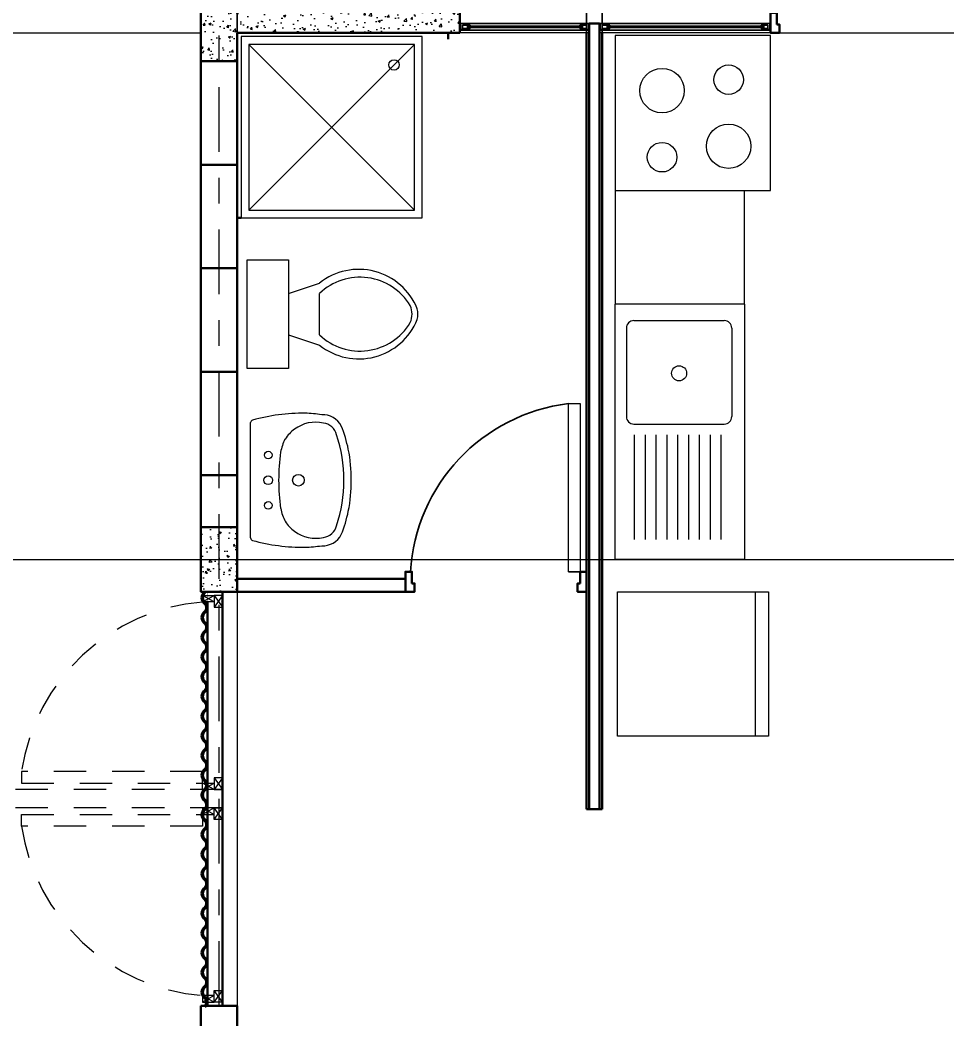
# Model space of a CAD drawing. Header units: metres. Extents: x -89 to 15, y -108 to -10.
# Drawn here: x -22.114 to -18.532, y -85.052 to -81.192 of the extents above; entities that cross this region are included whole.
import ezdxf

# ---------------------------------------------------------------- set-up
doc = ezdxf.new("R2010")
doc.units = ezdxf.units.M
doc.header["$LTSCALE"] = 5
doc.header["$MEASUREMENT"] = 0
doc.linetypes.add('CENTER', pattern=[2, 1.25, -0.25, 0.25, -0.25])
doc.linetypes.add('HIDDEN', pattern=[0.375, 0.25, -0.125])
doc.layers.get('0').update_dxf_attribs({"color": 30})
for name, color, linetype, lineweight in [('A-ANNO-DIMS', 3, 'Continuous', 18), ('A-ANNO-SYMB', 3, 'Continuous', 18), ('A-DOOR-FULL', 4, 'Continuous', 25), ('A-FLOR-OVHD', 3, 'HIDDEN', 18), ('A-FLOR-PATT', 8, 'Continuous', 18), ('A-FURN', 8, 'Continuous', 18), ('A-GLAZ-FULL', 4, 'Continuous', 25), ('A-WALL-FULL', 7, 'Continuous', 35)]:
    doc.layers.add(name, color=color, linetype=linetype, lineweight=lineweight)
doc.styles.add('E-ROMANS', font='romans.shx', dxfattribs={"width": 0.8})
doc.dimstyles.new('E-0050_TICK_12', dxfattribs={"dimscale": 0.001, "dimtxt": 60, "dimasz": 60, "dimexe": 30, "dimexo": 20, "dimgap": 30, "dimtad": 0, "dimzin": 0, "dimdsep": 46, "dimtxsty": 'E-ROMANS', "dimblk": 'OBLIQUE', "dimcen": 30, "dimclrd": 256, "dimclre": 256, "dimclrt": 256, "dimadec": 0, "dimazin": 0, "dimtfac": 1, "dimtmove": 1, "dimatfit": 3, "dimldrblk": 'OPEN90', "dimfxl": 1, "dimtfill": 1, "dimtolj": 1, "dimtzin": 0, "dimlwd": -1, "dimarcsym": 0})

# ---------------------------------------------------------------- blocks, each defined once
blk = doc.blocks.new('_Oblique')
at = {"color": 0, "linetype": 'ByBlock', "lineweight": -2}
blk.add_line((-0.5, -0.5), (0.5, 0.5), dxfattribs=at)
blk = doc.blocks.new('*D87')
at = {"layer": 'A-ANNO-DIMS', "lineweight": -2, "transparency": 16777216}
for p, q in [((-24.2746, -81.6309), (-24.2746, -77.6055)), ((-21.4146, -81.6309), (-21.4146, -77.6055))]:
    blk.add_line(p, q, dxfattribs=at)
at = {"layer": 'A-ANNO-DIMS', "transparency": 16777216}
for p, q in [((-24.2746, -77.6355), (-22.9477, -77.6355)), ((-21.4146, -77.6355), (-22.7414, -77.6355))]:
    blk.add_line(p, q, dxfattribs=at)
at = {"layer": 'A-ANNO-DIMS', "transparency": 16777216, "xscale": 0.06, "yscale": 0.06, "zscale": 0.06, "rotation": 180}
blk.add_blockref('_Oblique', (-24.2746, -77.6355), dxfattribs=at)
at = {"layer": 'A-ANNO-DIMS', "transparency": 16777216, "xscale": 0.06, "yscale": 0.06, "zscale": 0.06}
blk.add_blockref('_Oblique', (-21.4146, -77.6355), dxfattribs=at)
at = {"layer": 'A-ANNO-DIMS', "transparency": 16777216, "insert": (-22.8446, -77.6355), "char_height": 0.06, "attachment_point": 5, "style": 'E-ROMANS', "bg_fill": 3, "box_fill_scale": 1.25, "bg_fill_color": 256, "bg_fill_true_color": 13158600, "bg_fill_transparency": 0}
blk.add_mtext('\\A1;2.86', dxfattribs=at)
blk = doc.blocks.new('_Open90')
at = {"color": 0, "linetype": 'ByBlock', "lineweight": -2}
for p, q in [((0, 0), (-1, 0)), ((-0.5, 0.5), (0, 0)), ((0, 0), (-0.5, -0.5))]:
    blk.add_line(p, q, dxfattribs=at)
blk = doc.blocks.new('*D88')
at = {"layer": 'A-ANNO-DIMS', "transparency": 16777216}
for p, q in [((-21.3446, -77.6355), (-21.3131, -77.5305)), ((-21.3131, -77.5305), (-21.2531, -77.5305)), ((-21.4146, -77.6355), (-21.2746, -77.6355))]:
    blk.add_line(p, q, dxfattribs=at)
at = {"layer": 'A-ANNO-DIMS', "lineweight": -2, "transparency": 16777216}
for p, q in [((-21.4146, -81.7309), (-21.4146, -77.6055)), ((-21.2746, -81.7309), (-21.2746, -77.6055))]:
    blk.add_line(p, q, dxfattribs=at)
at = {"layer": 'A-ANNO-DIMS', "transparency": 16777216, "xscale": 0.06, "yscale": 0.06, "zscale": 0.06, "rotation": 180}
blk.add_blockref('_Oblique', (-21.4146, -77.6355), dxfattribs=at)
at = {"layer": 'A-ANNO-DIMS', "transparency": 16777216, "xscale": 0.06, "yscale": 0.06, "zscale": 0.06}
blk.add_blockref('_Oblique', (-21.2746, -77.6355), dxfattribs=at)
at = {"layer": 'A-ANNO-DIMS', "transparency": 16777216, "insert": (-21.1488, -77.5305), "char_height": 0.06, "attachment_point": 5, "style": 'E-ROMANS', "bg_fill": 3, "box_fill_scale": 1.25, "bg_fill_color": 256, "bg_fill_true_color": 13158600, "bg_fill_transparency": 0}
blk.add_mtext('\\A1;0.14', dxfattribs=at)
blk = doc.blocks.new('*D89')
at = {"layer": 'A-ANNO-DIMS', "lineweight": -2, "transparency": 16777216}
for p, q in [((-21.2746, -81.7309), (-21.2746, -77.6055)), ((-19.9246, -81.7309), (-19.9246, -77.6055))]:
    blk.add_line(p, q, dxfattribs=at)
at = {"layer": 'A-ANNO-DIMS', "transparency": 16777216}
for p, q in [((-21.2746, -77.6355), (-20.6993, -77.6355)), ((-19.9246, -77.6355), (-20.4999, -77.6355))]:
    blk.add_line(p, q, dxfattribs=at)
at = {"layer": 'A-ANNO-DIMS', "transparency": 16777216, "xscale": 0.06, "yscale": 0.06, "zscale": 0.06, "rotation": 180}
blk.add_blockref('_Oblique', (-21.2746, -77.6355), dxfattribs=at)
at = {"layer": 'A-ANNO-DIMS', "transparency": 16777216, "xscale": 0.06, "yscale": 0.06, "zscale": 0.06}
blk.add_blockref('_Oblique', (-19.9246, -77.6355), dxfattribs=at)
at = {"layer": 'A-ANNO-DIMS', "transparency": 16777216, "insert": (-20.5996, -77.6355), "char_height": 0.06, "attachment_point": 5, "style": 'E-ROMANS', "bg_fill": 3, "box_fill_scale": 1.25, "bg_fill_color": 256, "bg_fill_true_color": 13158600, "bg_fill_transparency": 0}
blk.add_mtext('\\A1;1.35', dxfattribs=at)
blk = doc.blocks.new('*D90')
at = {"layer": 'A-ANNO-DIMS', "transparency": 16777216}
for p, q in [((-19.8946, -77.6355), (-19.8631, -77.5305)), ((-19.8631, -77.5305), (-19.8031, -77.5305)), ((-19.9246, -77.6355), (-19.8646, -77.6355))]:
    blk.add_line(p, q, dxfattribs=at)
at = {"layer": 'A-ANNO-DIMS', "lineweight": -2, "transparency": 16777216}
for p, q in [((-19.9246, -81.3061), (-19.9246, -77.6055)), ((-19.8646, -81.3061), (-19.8646, -77.6055))]:
    blk.add_line(p, q, dxfattribs=at)
at = {"layer": 'A-ANNO-DIMS', "transparency": 16777216, "xscale": 0.06, "yscale": 0.06, "zscale": 0.06, "rotation": 180}
blk.add_blockref('_Oblique', (-19.9246, -77.6355), dxfattribs=at)
at = {"layer": 'A-ANNO-DIMS', "transparency": 16777216, "xscale": 0.06, "yscale": 0.06, "zscale": 0.06}
blk.add_blockref('_Oblique', (-19.8646, -77.6355), dxfattribs=at)
at = {"layer": 'A-ANNO-DIMS', "transparency": 16777216, "insert": (-19.6999, -77.5305), "char_height": 0.06, "attachment_point": 5, "style": 'E-ROMANS', "bg_fill": 3, "box_fill_scale": 1.25, "bg_fill_color": 256, "bg_fill_true_color": 13158600, "bg_fill_transparency": 0}
blk.add_mtext('\\A1;0.06', dxfattribs=at)
blk = doc.blocks.new('*D91')
at = {"layer": 'A-ANNO-DIMS', "lineweight": -2, "transparency": 16777216}
for p, q in [((-19.8646, -82.0491), (-19.8646, -77.6055)), ((-18.4146, -82.0491), (-18.4146, -77.6055))]:
    blk.add_line(p, q, dxfattribs=at)
at = {"layer": 'A-ANNO-DIMS', "transparency": 16777216}
for p, q in [((-19.8646, -77.6355), (-19.2393, -77.6355)), ((-18.4146, -77.6355), (-19.0399, -77.6355))]:
    blk.add_line(p, q, dxfattribs=at)
at = {"layer": 'A-ANNO-DIMS', "transparency": 16777216, "xscale": 0.06, "yscale": 0.06, "zscale": 0.06, "rotation": 180}
blk.add_blockref('_Oblique', (-19.8646, -77.6355), dxfattribs=at)
at = {"layer": 'A-ANNO-DIMS', "transparency": 16777216, "xscale": 0.06, "yscale": 0.06, "zscale": 0.06}
blk.add_blockref('_Oblique', (-18.4146, -77.6355), dxfattribs=at)
at = {"layer": 'A-ANNO-DIMS', "transparency": 16777216, "insert": (-19.1396, -77.6355), "char_height": 0.06, "attachment_point": 5, "style": 'E-ROMANS', "bg_fill": 3, "box_fill_scale": 1.25, "bg_fill_color": 256, "bg_fill_true_color": 13158600, "bg_fill_transparency": 0}
blk.add_mtext('\\A1;1.45', dxfattribs=at)

msp = doc.modelspace()

# ---------------------------------------------------------------- hatches: boundary and pattern name
at = {"layer": 'A-FLOR-PATT'}
h = msp.add_hatch(dxfattribs=at)
h.set_pattern_fill('AR-CONC', color=256, scale=0.0005, style=0)
h.set_pattern_definition([(50, (0, 0), (0.091092334, -0.00796954), [0.009525, -0.104775]), (355, (0, 0), (-0.01762141, 0.09552832), [0.00762, -0.08382]), (100.451, (0.00759, -0.00066), (0.07347125, 0.08755834), [0.008095, -0.089045]), (46.1842, (0, 0.0254), (0.13553952, -0.02102116), [0.0142875, -0.1571625]), (96.6356, (0.0113, 0.02365), (0.11870212, 0.12371278), [0.0121425, -0.1335675]), (351.184, (0, 0.0254), (0.1187023, 0.12371256), [0.01143, -0.12573]), (21, (0.0127, 0.01905), (0.07580744, -0.05113276), [0.009525, -0.104775]), (326, (0.0127, 0.01905), (0.03090101, 0.09209398), [0.00762, -0.08382]), (71.4514, (0.01902, 0.01479), (0.10670825, 0.04096143), [0.008095, -0.089045]), (37.5, (0, 0), (0.001544302, 0.04227752), [0, -0.082804, 0, -0.08509, 0, -0.0841375]), (7.5, (0, 0), (0.033409831, 0.050090287), [0, -0.048514, 0, -0.080899, 0, -0.0320675]), (327.5, (-0.02832, 0), (0.067795298, -0.002864372), [0, -0.03175, 0, -0.09906, 0, -0.131445]), (317.5, (-0.04102, 0), (0.07406459, 0.012713246), [0, -0.041275, 0, -0.065786, 0, -0.093345])])
h.paths.add_polyline_path([(-20.4146, -81.2409), (-20.4146, -81.1009), (-21.4146, -81.1009), (-21.4146, -81.2409), (-21.4146, -81.3509), (-21.2746, -81.3509), (-21.2746, -81.2409)])
for points in [[(-20.4121, -81.2284), (-20.3979, -81.2284), (-20.3979, -81.2309), (-20.4146, -81.2309), (-20.4146, -81.2047), (-20.4121, -81.2047)], [(-19.9171, -81.2284), (-19.9312, -81.2284), (-19.9312, -81.2309), (-19.9146, -81.2309), (-19.9146, -81.2047), (-19.9171, -81.2047)], [(-19.8721, -81.2284), (-19.8579, -81.2284), (-19.8579, -81.2309), (-19.8746, -81.2309), (-19.8746, -81.2047), (-19.8721, -81.2047)], [(-19.2171, -81.2284), (-19.2312, -81.2284), (-19.2312, -81.2309), (-19.2146, -81.2309), (-19.2146, -81.2047), (-19.2171, -81.2047)]]:
    msp.add_hatch(color=256, dxfattribs=at).paths.add_polyline_path(points)
h = msp.add_hatch(dxfattribs=at)
h.set_pattern_fill('AR-CONC', color=256, scale=0.0005, style=0)
h.set_pattern_definition([(130, (-48.67916, -3e-11), (-0.091092334, -0.00796954), [0.009525, -0.104775]), (185, (-48.67916, -3e-11), (0.01762141, 0.09552832), [0.00762, -0.08382]), (79.549, (-48.68675, -0.00066), (-0.07347125, 0.08755834), [0.008095, -0.089045]), (133.8158, (-48.67916, 0.0254), (-0.13553952, -0.02102116), [0.0142875, -0.1571625]), (83.3644, (-48.69045, 0.02365), (-0.11870212, 0.12371278), [0.0121425, -0.1335675]), (188.816, (-48.67916, 0.0254), (-0.1187023, 0.12371256), [0.01143, -0.12573]), (159, (-48.69186, 0.01905), (-0.07580744, -0.05113276), [0.009525, -0.104775]), (214, (-48.69186, 0.01905), (-0.03090101, 0.09209398), [0.00762, -0.08382]), (108.5486, (-48.69818, 0.01479), (-0.106708245, 0.04096143), [0.008095, -0.089045]), (142.5, (-48.67916, -3e-11), (-0.001544302, 0.04227752), [0, -0.082804, 0, -0.08509, 0, -0.0841375]), (172.5, (-48.67916, -3e-11), (-0.033409831, 0.050090287), [0, -0.048514, 0, -0.080899, 0, -0.0320675]), (212.5, (-48.65084, -3e-11), (-0.067795298, -0.002864372), [0, -0.03175, 0, -0.09906, 0, -0.131445]), (222.5, (-48.63814, -3e-11), (-0.07406459, 0.012713246), [0, -0.041275, 0, -0.065786, 0, -0.093345])])
h.paths.add_polyline_path([(-21.2746, -83.4009), (-21.4146, -83.4009), (-21.4146, -83.1509), (-21.2746, -83.1509)])

# ---------------------------------------------------------------- linework, layer by layer
at = {"layer": 'A-ANNO-SYMB', "linetype": 'CENTER', "ltscale": 0.04}
msp.add_line((-21.3446, -92.1509), (-21.3446, -77.1009), dxfattribs=at)
at = {"layer": 'A-ANNO-SYMB', "ltscale": 0.04}
msp.add_lwpolyline([(-35.5715, -83.2759), (-14.2746, -83.2759)], dxfattribs=at)
at = {"layer": 'A-DOOR-FULL'}
msp.add_line((-19.9946, -83.3239), (-19.9496, -83.3239), dxfattribs=at)
msp.add_arc((-19.9105, -83.3651), 0.6963, 96.9328, 176.6102, dxfattribs=at)
at = {"layer": 'A-FLOR-OVHD', "ltscale": 0.1}
for p, q in [((-21.3631, -83.4405), (-21.4081, -83.4155)), ((-21.4081, -83.4405), (-21.3631, -83.4155)), ((-21.3311, -83.4155), (-21.3631, -83.4605)), ((-21.3631, -83.4155), (-21.3311, -83.4605)), ((-21.3631, -84.1655), (-21.4081, -84.1405)), ((-21.4081, -84.1655), (-21.3631, -84.1405)), ((-21.3311, -84.1205), (-21.3631, -84.1655)), ((-21.3631, -84.1205), (-21.3311, -84.1655)), ((-21.3311, -84.1655), (-24.2746, -84.1655)), ((-21.3311, -84.2363), (-24.2746, -84.2363)), ((-21.3631, -84.2363), (-21.4081, -84.2613)), ((-21.4081, -84.2363), (-21.3631, -84.2613)), ((-21.3311, -84.2813), (-21.3631, -84.2363)), ((-21.3631, -84.2813), (-21.3311, -84.2363)), ((-21.4081, -84.9613), (-21.3631, -84.9863)), ((-21.3631, -84.9613), (-21.4081, -84.9863)), ((-21.3631, -84.9863), (-21.3311, -84.9413)), ((-21.3311, -84.9863), (-21.3631, -84.9413))]:
    msp.add_line(p, q, dxfattribs=at)
for points in [[(-21.4081, -83.4405), (-21.4081, -83.4155), (-21.3631, -83.4155), (-21.3631, -83.4405)], [(-21.3631, -83.4155), (-21.3631, -83.4605), (-21.3311, -83.4605), (-21.3311, -83.4155)], [(-22.1081, -84.1405), (-21.4081, -84.1405), (-21.4081, -84.0955), (-22.1081, -84.0955)], [(-21.4081, -84.1655), (-21.4081, -84.1405), (-21.3631, -84.1405), (-21.3631, -84.1655)], [(-21.3631, -84.1205), (-21.3631, -84.1655), (-21.3311, -84.1655), (-21.3311, -84.1205)], [(-22.1081, -84.2613), (-21.4081, -84.2613), (-21.4081, -84.3063), (-22.1081, -84.3063)], [(-21.4081, -84.2363), (-21.4081, -84.2613), (-21.3631, -84.2613), (-21.3631, -84.2363)], [(-21.3631, -84.2813), (-21.3631, -84.2363), (-21.3311, -84.2363), (-21.3311, -84.2813)], [(-21.4081, -84.9613), (-21.4081, -84.9863), (-21.3631, -84.9863), (-21.3631, -84.9613)], [(-21.3631, -84.9863), (-21.3631, -84.9413), (-21.3311, -84.9413), (-21.3311, -84.9863)]]:
    msp.add_lwpolyline(points, close=True, dxfattribs=at)
for centre, start, end in [((-21.3451, -84.2094), 94.6827, 171.5131), ((-21.3451, -84.1925), 188.4869, 265.3173)]:
    msp.add_arc(centre, 0.7714, start, end, dxfattribs=at)
at = {"layer": 'A-FURN', "ltscale": 0.8}
for p, q in [((-24.2746, -81.2409), (-21.4146, -81.2409)), ((-19.8146, -81.8509), (-19.8146, -82.2892)), ((-19.3146, -82.2892), (-19.3146, -81.8509)), ((-21.2746, -83.4009), (-21.2746, -85.0129)), ((-19.2724, -83.9587), (-19.2724, -83.4009))]:
    msp.add_line(p, q, dxfattribs=at)
at = {"layer": 'A-FURN'}
for p, q in [((-19.9146, -81.2409), (-20.4146, -81.2409)), ((-19.2146, -81.2409), (-19.8746, -81.2409)), ((-21.0765, -82.2482), (-20.9565, -82.2082)), ((-20.9565, -82.4082), (-20.9565, -82.2482)), ((-19.3146, -82.2892), (-19.8146, -82.2892)), ((-19.8146, -83.2759), (-19.8146, -82.2892)), ((-21.0765, -82.4082), (-20.9565, -82.4482)), ((-19.9946, -83.3239), (-19.9946, -82.6739)), ((-19.9946, -82.6739), (-19.9496, -82.6739)), ((-19.9496, -82.6739), (-19.9496, -83.3239)), ((-21.2228, -83.1928), (-21.2228, -82.7473)), ((-19.7419, -82.7532), (-19.3928, -82.7532)), ((-19.7407, -82.7951), (-19.7407, -83.1986)), ((-19.6988, -82.7951), (-19.6988, -83.1986)), ((-19.6988, -82.7951), (-19.6988, -83.1209)), ((-19.6569, -82.7951), (-19.6569, -83.1986)), ((-19.615, -82.7951), (-19.615, -83.1986)), ((-19.5731, -82.7951), (-19.5731, -83.1986)), ((-19.5312, -82.7951), (-19.5312, -83.1986)), ((-19.4893, -82.7951), (-19.4893, -83.1986)), ((-19.4475, -82.7951), (-19.4475, -83.1986)), ((-19.4056, -82.7951), (-19.4056, -83.1986)), ((-19.3146, -83.2759), (-19.8146, -83.2759)), ((-19.9496, -83.3239), (-19.9946, -83.3239))]:
    msp.add_line(p, q, dxfattribs=at)
at = {"layer": 'A-FURN', "ltscale": 1.5}
msp.add_line((-19.2146, -81.2409), (-18.4146, -81.2409), dxfattribs=at)
at = {"layer": 'A-FURN', "ltscale": 0.8}
for points in [[(-19.8146, -81.2509), (-19.8146, -81.8509), (-19.2146, -81.8509), (-19.2146, -81.2509)], [(-19.2216, -83.9587), (-19.8049, -83.9587), (-19.8049, -83.4009), (-19.2216, -83.4009)]]:
    msp.add_lwpolyline(points, close=True, dxfattribs=at)
at = {"layer": 'A-FURN'}
msp.add_lwpolyline([(-21.0765, -82.5382), (-21.2365, -82.5382), (-21.2365, -82.1182), (-21.0765, -82.1182)], close=True, dxfattribs=at)
for points in [[(-19.3146, -82.2892), (-19.3146, -83.2759)], [(-19.7419, -82.3532), (-19.3928, -82.3532)], [(-19.7709, -82.3823), (-19.7709, -82.7241)], [(-19.3637, -82.3823), (-19.3637, -82.7241)]]:
    msp.add_lwpolyline(points, dxfattribs=at)
at = {"layer": 'A-FURN', "ltscale": 0.8}
for centre, radius in [((-19.376, -81.4223), 0.0571), ((-19.6332, -81.4646), 0.0857), ((-19.376, -81.6795), 0.0857), ((-19.6332, -81.7218), 0.0571)]:
    msp.add_circle(centre, radius, dxfattribs=at)
at = {"layer": 'A-FURN'}
for centre, radius in [((-19.5673, -82.5568), 0.0291), ((-21.1547, -82.8729), 0.0146), ((-21.1547, -82.97), 0.017), ((-21.0381, -82.97), 0.0224), ((-21.1547, -83.0672), 0.0146)]:
    msp.add_circle(centre, radius, dxfattribs=at)
for centre, radius, start, end in [((-20.8049, -82.3986), 0.2434, 22.0286, 128.5309), ((-20.8001, -82.4122), 0.2266, 31.0532, 133.6323), ((-20.679, -82.3282), 0.08, 335.7318, 24.2682), ((-20.6565, -82.3282), 0.08, 344.8605, 15.1395), ((-20.8049, -82.2578), 0.2434, 231.4693, 337.9716), ((-20.8001, -82.2442), 0.2266, 226.3679, 328.947), ((-19.7419, -82.3823), 0.0291, 90, 180), ((-19.3928, -82.3823), 0.0291, 0, 90), ((-21.0179, -83.451), 0.7401, 89.5748, 105.4897), ((-21.0593, -83.5876), 0.8779, 82.7331, 86.9388), ((-20.9445, -82.7978), 0.0812, 27.5227, 92.6303), ((-19.7419, -82.7241), 0.0291, 180, 270), ((-19.3928, -82.7241), 0.0291, 270, 0), ((-21.2135, -82.7468), 0.00927, 102.9631, 183.152), ((-20.9712, -82.8846), 0.1388, 77.6813, 126.3097), ((-20.9491, -82.8082), 0.0597, 13.3028, 82.7766), ((-21.2834, -82.9328), 0.4456, 10.6399, 22.7746), ((-20.9736, -82.8817), 0.1351, 126.1981, 148.5335), ((-21.3903, -82.9668), 0.5282, 359.6482, 19.0425), ((-20.897, -82.9015), 0.2136, 155.0007, 169.1107), ((-20.2982, -82.9741), 0.8164, 172.0424, 179.7124), ((-21.3701, -82.9608), 0.5361, 359.0144, 11.8726), ((-20.2982, -82.9659), 0.8164, 180.2876, 187.9576), ((-21.3903, -82.9733), 0.5282, 340.9575, 0.3518), ((-21.3701, -82.9793), 0.5361, 348.1274, 0.9856), ((-20.9508, -83.0514), 0.1583, 190.0043, 209.2699), ((-21.2834, -83.0073), 0.4456, 337.2254, 349.3601), ((-20.9736, -83.0583), 0.1351, 211.4665, 233.8019), ((-20.9491, -83.1319), 0.0597, 277.2234, 346.6972), ((-21.2135, -83.1933), 0.00927, 176.848, 257.0369), ((-20.9712, -83.0555), 0.1388, 233.6903, 282.3187), ((-20.9445, -83.1423), 0.0812, 267.3697, 332.4773), ((-21.0179, -82.4891), 0.7401, 254.5103, 270.4252), ((-21.0593, -82.3525), 0.8779, 273.0612, 277.2669)]:
    msp.add_arc(centre, radius, start, end, dxfattribs=at)
at = {"layer": 'A-GLAZ-FULL'}
for p, q in [((-19.2146, -81.2409), (-19.2146, -81.1009)), ((-20.4146, -81.2047), (-20.3979, -81.2047)), ((-20.4121, -81.2047), (-20.4121, -81.2284)), ((-20.4041, -81.2111), (-20.375, -81.2111)), ((-20.4041, -81.2244), (-20.4041, -81.2111)), ((-20.3979, -81.2047), (-19.9312, -81.2047)), ((-19.9404, -81.2153), (-20.385, -81.2153)), ((-20.385, -81.2153), (-20.385, -81.2203)), ((-19.9404, -81.2203), (-20.385, -81.2203)), ((-20.375, -81.2153), (-20.375, -81.2111)), ((-20.375, -81.2244), (-20.375, -81.2203)), ((-19.925, -81.2111), (-19.9504, -81.2111)), ((-19.9504, -81.2153), (-19.9504, -81.2111)), ((-19.9504, -81.2244), (-19.9504, -81.2203)), ((-19.9404, -81.2203), (-19.9404, -81.2153)), ((-19.9146, -81.2047), (-19.9312, -81.2047)), ((-19.925, -81.2244), (-19.925, -81.2111)), ((-19.9171, -81.2047), (-19.9171, -81.2284)), ((-19.9171, -81.2284), (-19.9171, -81.2047)), ((-19.8746, -81.2047), (-19.8579, -81.2047)), ((-19.8721, -81.2047), (-19.8721, -81.2284)), ((-19.8641, -81.2244), (-19.8641, -81.2111)), ((-19.8641, -81.2111), (-19.835, -81.2111)), ((-19.8579, -81.2047), (-19.2312, -81.2047)), ((-19.2404, -81.2153), (-19.845, -81.2153)), ((-19.845, -81.2153), (-19.845, -81.2203)), ((-19.2404, -81.2203), (-19.845, -81.2203)), ((-19.835, -81.2153), (-19.835, -81.2111)), ((-19.835, -81.2244), (-19.835, -81.2203)), ((-19.225, -81.2111), (-19.2504, -81.2111)), ((-19.2504, -81.2153), (-19.2504, -81.2111)), ((-19.2504, -81.2244), (-19.2504, -81.2203)), ((-19.2404, -81.2203), (-19.2404, -81.2153)), ((-19.2146, -81.2047), (-19.2312, -81.2047)), ((-19.225, -81.2244), (-19.225, -81.2111)), ((-19.2171, -81.2047), (-19.2171, -81.2284)), ((-19.2171, -81.2284), (-19.2171, -81.2047)), ((-20.4146, -81.2309), (-20.3979, -81.2309)), ((-20.3979, -81.2284), (-20.4121, -81.2284)), ((-20.4041, -81.2244), (-20.375, -81.2244)), ((-20.3979, -81.2284), (-20.3979, -81.2309)), ((-19.9312, -81.2309), (-20.3979, -81.2309)), ((-19.925, -81.2244), (-19.9504, -81.2244)), ((-19.9312, -81.2284), (-19.9171, -81.2284)), ((-19.9312, -81.2284), (-19.9312, -81.2309)), ((-19.9312, -81.2284), (-19.9171, -81.2284)), ((-19.9312, -81.2309), (-19.9312, -81.2284)), ((-19.9146, -81.2309), (-19.9312, -81.2309)), ((-19.8746, -81.2309), (-19.8579, -81.2309)), ((-19.8579, -81.2284), (-19.8721, -81.2284)), ((-19.8641, -81.2244), (-19.835, -81.2244)), ((-19.8579, -81.2284), (-19.8579, -81.2309)), ((-19.2312, -81.2309), (-19.8579, -81.2309)), ((-19.225, -81.2244), (-19.2504, -81.2244)), ((-19.2312, -81.2284), (-19.2171, -81.2284)), ((-19.2312, -81.2284), (-19.2312, -81.2309)), ((-19.2312, -81.2284), (-19.2171, -81.2284)), ((-19.2312, -81.2309), (-19.2312, -81.2284)), ((-19.2146, -81.2309), (-19.2312, -81.2309))]:
    msp.add_line(p, q, dxfattribs=at)
at = {"layer": 'A-WALL-FULL'}
for p, q in [((-19.9146, -81.2047), (-19.8746, -81.2047)), ((-19.9146, -84.2409), (-19.9146, -81.2047)), ((-19.8746, -84.2409), (-19.8746, -81.2047)), ((-20.4596, -81.2659), (-20.4596, -81.2409)), ((-19.9246, -84.2409), (-19.9246, -81.2409)), ((-19.9246, -83.4009), (-19.9246, -81.2509)), ((-19.8646, -84.2409), (-19.8646, -81.2409)), ((-21.2596, -81.9559), (-21.2746, -81.9559)), ((-21.4146, -82.1509), (-21.2746, -82.1509)), ((-21.4146, -82.5509), (-21.4146, -82.1509)), ((-21.2746, -82.1509), (-21.4146, -82.1509)), ((-21.2746, -82.1509), (-21.2746, -82.5509)), ((-21.4146, -82.5509), (-21.2746, -82.5509)), ((-21.4146, -82.9509), (-21.4146, -82.5509)), ((-21.2746, -82.5509), (-21.4146, -82.5509)), ((-21.2746, -82.5509), (-21.2746, -82.9509)), ((-21.4146, -82.9509), (-21.2746, -82.9509)), ((-21.4146, -83.1509), (-21.4146, -82.9509)), ((-21.2746, -82.9509), (-21.4146, -82.9509)), ((-21.2746, -82.9509), (-21.2746, -83.1509)), ((-21.2746, -83.1509), (-21.4146, -83.1509)), ((-20.6246, -83.3509), (-21.2746, -83.3509)), ((-21.3981, -83.4052), (-21.4013, -83.4013)), ((-21.3311, -83.4009), (-21.3311, -85.0009)), ((-20.6246, -83.4009), (-21.2746, -83.4009)), ((-21.3891, -85.0009), (-21.3891, -83.4389)), ((-21.3981, -83.9388), (-21.4013, -83.9349)), ((-19.8646, -84.2409), (-19.9246, -84.2409)), ((-21.3981, -84.5101), (-21.4013, -84.514)), ((-21.4146, -85.0009), (-21.2746, -85.0009)), ((-21.4146, -85.2009), (-21.4146, -85.0009)), ((-21.2746, -85.0009), (-21.2746, -85.2009))]:
    msp.add_line(p, q, dxfattribs=at)
for points in [[(-21.4146, -81.2409), (-21.4146, -81.1009), (-20.4146, -81.1009), (-20.4146, -81.2409), (-21.2746, -81.2409), (-21.2746, -81.3509), (-21.4146, -81.3509)], [(-21.2746, -83.1509), (-21.4146, -83.1509), (-21.4146, -83.4009), (-21.2746, -83.4009)]]:
    msp.add_lwpolyline(points, close=True, dxfattribs=at)
for points in [[(-20.6246, -83.3689), (-20.6246, -83.3689), (-20.6246, -83.3239), (-20.5996, -83.3239), (-20.5996, -83.3689)], [(-19.9246, -83.3689), (-19.9246, -83.3689), (-19.9246, -83.3239), (-19.9496, -83.3239), (-19.9496, -83.3689)], [(-20.5996, -83.3689), (-20.5896, -83.3689), (-20.5896, -83.4009), (-20.6246, -83.4009), (-20.6246, -83.3689)], [(-19.9496, -83.3689), (-19.9596, -83.3689), (-19.9596, -83.4009), (-19.9246, -83.4009), (-19.9246, -83.3689)]]:
    msp.add_lwpolyline(points, dxfattribs=at)
at = {"layer": 'A-WALL-FULL', "const_width": 0.001}
for points in [[(-21.3371, -83.4395), (-21.3311, -83.4395), (-21.3311, -83.4015), (-21.3371, -83.4015), (-21.339, -83.4034), (-21.3701, -83.4034), (-21.3812, -83.4034), (-21.3831, -83.4015), (-21.3891, -83.4015), (-21.3891, -83.4395), (-21.3831, -83.4395)], [(-21.3371, -84.9629), (-21.3311, -84.9629), (-21.3311, -85.0009), (-21.3371, -85.0009), (-21.339, -84.9989), (-21.3701, -84.9989), (-21.3812, -84.9989), (-21.3831, -85.0009), (-21.3891, -85.0009), (-21.3891, -84.9629), (-21.3831, -84.9629)]]:
    msp.add_lwpolyline(points, dxfattribs=at)
at = {"layer": 'A-WALL-FULL'}
for centre, radius, start, end in [((-21.3824, -83.4242), 0.0297, 129.4241, 230.5759), ((-21.3824, -83.4242), 0.0247, 129.4241, 230.5759), ((-21.4138, -83.4623), 0.0197, 309.4241, 50.5759), ((-21.4138, -83.4623), 0.0247, 309.4241, 50.5759), ((-21.3824, -83.5004), 0.0297, 129.4241, 230.5759), ((-21.3824, -83.5004), 0.0247, 129.4241, 230.5759), ((-21.4138, -83.5385), 0.0197, 309.4241, 50.5759), ((-21.4138, -83.5385), 0.0247, 309.4241, 50.5759), ((-21.3824, -83.5766), 0.0297, 129.4241, 230.5759), ((-21.3824, -83.5766), 0.0247, 129.4241, 230.5759), ((-21.4138, -83.6147), 0.0197, 309.4241, 50.5759), ((-21.4138, -83.6147), 0.0247, 309.4241, 50.5759), ((-21.3824, -83.6528), 0.0297, 129.4241, 230.5759), ((-21.3824, -83.6528), 0.0247, 129.4241, 230.5759), ((-21.4138, -83.6909), 0.0197, 309.4241, 50.5759), ((-21.4138, -83.6909), 0.0247, 309.4241, 50.5759), ((-21.3824, -83.729), 0.0297, 129.4241, 230.5759), ((-21.3824, -83.729), 0.0247, 129.4241, 230.5759), ((-21.4138, -83.7671), 0.0197, 309.4241, 50.5759), ((-21.4138, -83.7671), 0.0247, 309.4241, 50.5759), ((-21.3824, -83.8052), 0.0297, 129.4241, 230.5759), ((-21.3824, -83.8052), 0.0247, 129.4241, 230.5759), ((-21.4138, -83.8433), 0.0197, 309.4241, 50.5759), ((-21.4138, -83.8433), 0.0247, 309.4241, 50.5759), ((-21.3824, -83.8814), 0.0297, 129.4241, 230.5759), ((-21.3824, -83.8814), 0.0247, 129.4241, 230.5759), ((-21.4138, -83.9195), 0.0197, 309.4241, 50.5759), ((-21.4138, -83.9195), 0.0247, 309.4241, 50.5759), ((-21.3824, -83.9576), 0.0297, 129.4241, 230.5759), ((-21.3824, -83.9578), 0.0297, 129.4241, 230.5759), ((-21.3824, -83.9576), 0.0247, 129.4241, 230.5759), ((-21.3824, -83.9578), 0.0247, 129.4241, 230.5759), ((-21.4138, -83.9957), 0.0197, 309.4241, 50.5759), ((-21.4138, -83.9959), 0.0197, 309.4241, 50.5759), ((-21.4138, -83.9957), 0.0247, 309.4241, 50.5759), ((-21.4138, -83.9959), 0.0247, 309.4241, 50.5759), ((-21.3824, -84.0338), 0.0297, 129.4241, 230.5759), ((-21.3824, -84.034), 0.0297, 129.4241, 230.5759), ((-21.3824, -84.0338), 0.0247, 129.4241, 230.5759), ((-21.3824, -84.034), 0.0247, 129.4241, 230.5759), ((-21.4138, -84.0719), 0.0197, 309.4241, 50.5759), ((-21.4138, -84.0721), 0.0197, 309.4241, 50.5759), ((-21.4138, -84.0719), 0.0247, 309.4241, 50.5759), ((-21.4138, -84.0721), 0.0247, 309.4241, 50.5759), ((-21.3824, -84.11), 0.0297, 129.4241, 230.5759), ((-21.3824, -84.1102), 0.0297, 129.4241, 230.5759), ((-21.3824, -84.11), 0.0247, 129.4241, 230.5759), ((-21.3824, -84.1102), 0.0247, 129.4241, 230.5759), ((-21.4138, -84.1481), 0.0197, 309.4241, 50.5759), ((-21.4138, -84.1483), 0.0197, 309.4241, 50.5759), ((-21.4138, -84.1481), 0.0247, 309.4241, 50.5759), ((-21.4138, -84.1483), 0.0247, 309.4241, 50.5759), ((-21.3824, -84.1862), 0.0297, 129.4241, 230.5759), ((-21.3824, -84.1864), 0.0297, 129.4241, 230.5759), ((-21.3824, -84.1862), 0.0247, 129.4241, 230.5759), ((-21.3824, -84.1864), 0.0247, 129.4241, 230.5759), ((-21.4138, -84.2243), 0.0197, 309.4241, 50.5759), ((-21.4138, -84.2245), 0.0197, 309.4241, 50.5759), ((-21.4138, -84.2243), 0.0247, 309.4241, 50.5759), ((-21.4138, -84.2245), 0.0247, 309.4241, 50.5759), ((-21.3824, -84.2624), 0.0297, 129.4241, 230.5759), ((-21.3824, -84.2626), 0.0297, 129.4241, 230.5759), ((-21.3824, -84.2624), 0.0247, 129.4241, 230.5759), ((-21.3824, -84.2626), 0.0247, 129.4241, 230.5759), ((-21.4138, -84.3005), 0.0197, 309.4241, 50.5759), ((-21.4138, -84.3007), 0.0197, 309.4241, 50.5759), ((-21.4138, -84.3005), 0.0247, 309.4241, 50.5759), ((-21.4138, -84.3007), 0.0247, 309.4241, 50.5759), ((-21.3824, -84.3386), 0.0297, 129.4241, 230.5759), ((-21.3824, -84.3388), 0.0297, 129.4241, 230.5759), ((-21.3824, -84.3386), 0.0247, 129.4241, 230.5759), ((-21.3824, -84.3388), 0.0247, 129.4241, 230.5759), ((-21.4138, -84.3767), 0.0197, 309.4241, 50.5759), ((-21.4138, -84.3769), 0.0197, 309.4241, 50.5759), ((-21.4138, -84.3767), 0.0247, 309.4241, 50.5759), ((-21.4138, -84.3769), 0.0247, 309.4241, 50.5759), ((-21.3824, -84.4148), 0.0297, 129.4241, 230.5759), ((-21.3824, -84.415), 0.0297, 129.4241, 230.5759), ((-21.3824, -84.4148), 0.0247, 129.4241, 230.5759), ((-21.3824, -84.415), 0.0247, 129.4241, 230.5759), ((-21.4138, -84.4529), 0.0197, 309.4241, 50.5759), ((-21.4138, -84.4531), 0.0197, 309.4241, 50.5759), ((-21.4138, -84.4529), 0.0247, 309.4241, 50.5759), ((-21.4138, -84.4531), 0.0247, 309.4241, 50.5759), ((-21.3824, -84.491), 0.0297, 129.4241, 230.5759), ((-21.3824, -84.4912), 0.0297, 129.4241, 230.5759), ((-21.3824, -84.491), 0.0247, 129.4241, 230.5759), ((-21.3824, -84.4912), 0.0247, 129.4241, 230.5759), ((-21.4138, -84.5293), 0.0197, 309.4241, 50.5759), ((-21.4138, -84.5293), 0.0247, 309.4241, 50.5759), ((-21.3824, -84.5674), 0.0297, 129.4241, 230.5759), ((-21.3824, -84.5674), 0.0247, 129.4241, 230.5759), ((-21.3824, -84.6436), 0.0297, 129.4241, 230.5759), ((-21.4138, -84.6055), 0.0197, 309.4241, 50.5759), ((-21.4138, -84.6055), 0.0247, 309.4241, 50.5759), ((-21.3824, -84.6436), 0.0247, 129.4241, 230.5759), ((-21.3824, -84.7198), 0.0297, 129.4241, 230.5759), ((-21.4138, -84.6817), 0.0197, 309.4241, 50.5759), ((-21.4138, -84.6817), 0.0247, 309.4241, 50.5759), ((-21.3824, -84.7198), 0.0247, 129.4241, 230.5759), ((-21.3824, -84.796), 0.0297, 129.4241, 230.5759), ((-21.4138, -84.7579), 0.0197, 309.4241, 50.5759), ((-21.4138, -84.7579), 0.0247, 309.4241, 50.5759), ((-21.3824, -84.796), 0.0247, 129.4241, 230.5759), ((-21.3824, -84.8722), 0.0297, 129.4241, 230.5759), ((-21.4138, -84.8341), 0.0197, 309.4241, 50.5759), ((-21.4138, -84.8341), 0.0247, 309.4241, 50.5759), ((-21.3824, -84.8722), 0.0247, 129.4241, 230.5759), ((-21.4138, -84.9103), 0.0247, 309.4241, 50.5759), ((-21.3824, -84.9484), 0.0297, 129.4241, 230.5759), ((-21.3824, -84.9484), 0.0247, 129.4241, 230.5759), ((-21.4138, -84.9103), 0.0197, 309.4241, 50.5759), ((-21.4138, -84.9865), 0.0247, 309.4241, 50.5759), ((-21.4138, -84.9865), 0.0197, 309.4241, 50.5759)]:
    msp.add_arc(centre, radius, start, end, dxfattribs=at)

# ---------------------------------------------------------------- next in the draw order: dimensions: what is measured, and where the dimension line sits
at = {"layer": 'A-ANNO-DIMS'}
dim = msp.add_linear_dim(base=(-21.4146, -77.6355), p1=(-24.2746, -81.6509), p2=(-21.4146, -81.6509), dimstyle='E-0050_TICK_12', dxfattribs=at)
dim.commit()
dim.dimension.update_dxf_attribs({"geometry": '*D87', "text_midpoint": (-22.8446, -77.6355)})

# ---------------------------------------------------------------- next in the draw order: dimensions: what is measured, and where the dimension line sits
dim = msp.add_linear_dim(base=(-21.2746, -77.6355), p1=(-21.4146, -81.7509), p2=(-21.2746, -81.7509), dimstyle='E-0050_TICK_12', dxfattribs=at)
dim.commit()
dim.dimension.update_dxf_attribs({"geometry": '*D88', "text_midpoint": (-21.2231, -77.5305)})

# ---------------------------------------------------------------- next in the draw order: linework, layer by layer
at = {"layer": 'A-WALL-FULL'}
for p, q in [((-21.4146, -81.7509), (-21.4146, -81.3509)), ((-21.4146, -82.1509), (-21.4146, -81.7509))]:
    msp.add_line(p, q, dxfattribs=at)

# ---------------------------------------------------------------- next in the draw order: dimensions: what is measured, and where the dimension line sits
at = {"layer": 'A-ANNO-DIMS'}
dim = msp.add_linear_dim(base=(-19.9246, -77.6355), p1=(-21.2746, -81.7509), p2=(-19.9246, -81.7509), dimstyle='E-0050_TICK_12', dxfattribs=at)
dim.commit()
dim.dimension.update_dxf_attribs({"geometry": '*D89', "text_midpoint": (-20.5996, -77.6355)})

# ---------------------------------------------------------------- next in the draw order: linework, layer by layer
at = {"layer": 'A-FURN'}
for p, q in [((-20.5896, -81.2859), (-21.2296, -81.9259)), ((-20.5896, -81.9259), (-21.2296, -81.2859))]:
    msp.add_line(p, q, dxfattribs=at)
for points in [[(-20.5596, -81.2559), (-21.2596, -81.2559), (-21.2596, -81.9559), (-20.5596, -81.9559)], [(-20.5896, -81.2859), (-21.2296, -81.2859), (-21.2296, -81.9259), (-20.5896, -81.9259)]]:
    msp.add_lwpolyline(points, close=True, dxfattribs=at)
msp.add_circle((-20.6688, -81.3651), 0.02, dxfattribs=at)
at = {"layer": 'A-WALL-FULL'}
for p, q in [((-21.4146, -81.3509), (-21.2746, -81.3509)), ((-21.2746, -81.3509), (-21.2746, -81.7509)), ((-21.4146, -81.7509), (-21.2746, -81.7509)), ((-21.2746, -81.7509), (-21.4146, -81.7509)), ((-21.2746, -81.7509), (-21.2746, -82.1509))]:
    msp.add_line(p, q, dxfattribs=at)

# ---------------------------------------------------------------- next in the draw order: dimensions: what is measured, and where the dimension line sits
at = {"layer": 'A-ANNO-DIMS'}
dim = msp.add_linear_dim(base=(-19.8646, -77.6355), p1=(-19.9246, -81.3261), p2=(-19.8646, -81.3261), dimstyle='E-0050_TICK_12', dxfattribs=at)
dim.commit()
dim.dimension.update_dxf_attribs({"geometry": '*D90', "text_midpoint": (-19.7731, -77.5305)})

# ---------------------------------------------------------------- next in the draw order: dimensions: what is measured, and where the dimension line sits
dim = msp.add_linear_dim(base=(-18.4146, -77.6355), p1=(-19.8646, -82.0691), p2=(-18.4146, -82.0691), dimstyle='E-0050_TICK_12', dxfattribs=at)
dim.commit()
dim.dimension.update_dxf_attribs({"geometry": '*D91', "text_midpoint": (-19.1396, -77.6355)})

# ---------------------------------------------------------------- next in the draw order: linework, layer by layer
at = {"layer": 'A-WALL-FULL'}
for points in [[(-19.1896, -81.2089), (-19.1896, -81.1639), (-19.2146, -81.1639), (-19.2146, -81.2089)], [(-19.1896, -81.2089), (-19.1796, -81.2089), (-19.1796, -81.2409), (-19.2146, -81.2409), (-19.2146, -81.2089)]]:
    msp.add_lwpolyline(points, dxfattribs=at)

doc.saveas('drawing.dxf')
